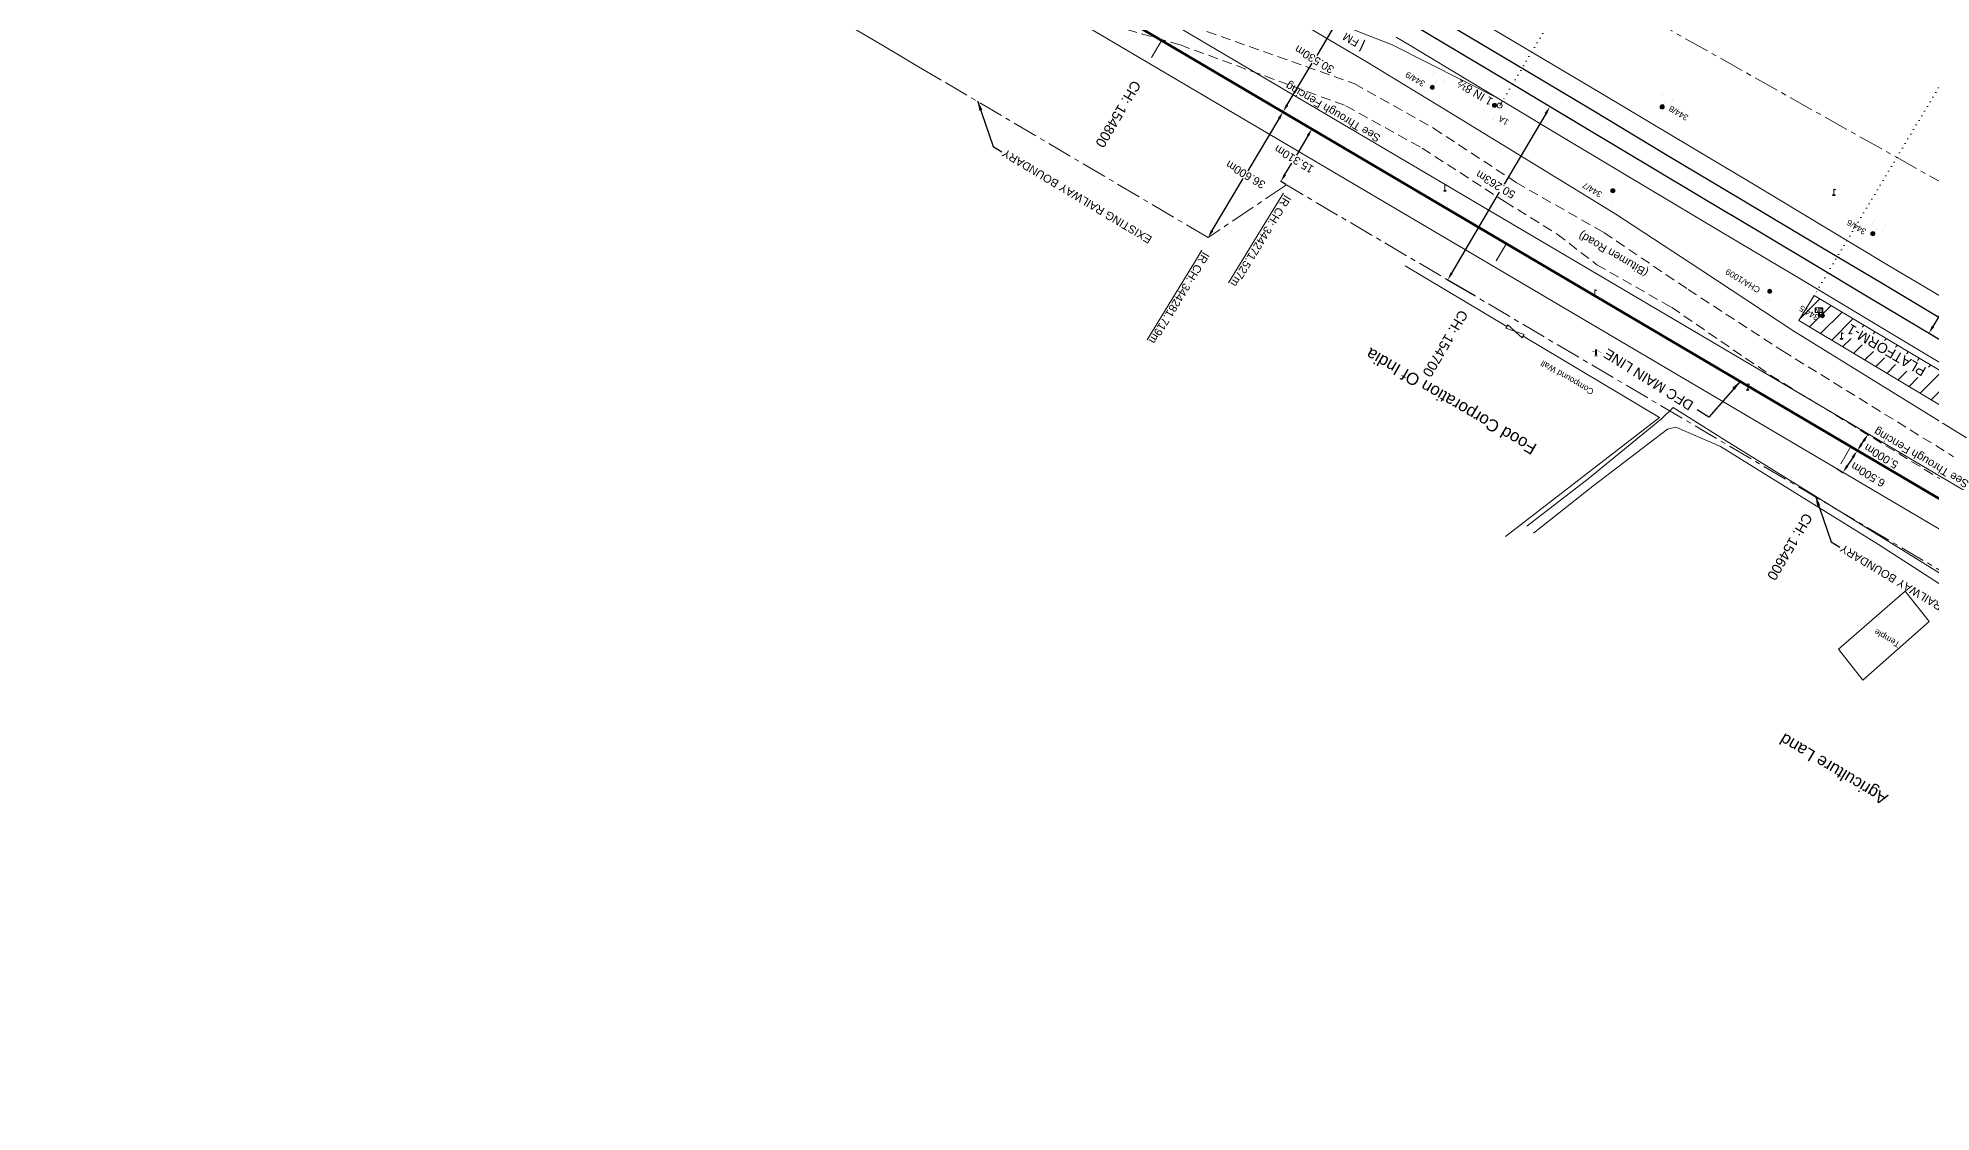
# Model space of a CAD drawing. Header units: metres. Extents: x 597821 to 610090, y 3402206 to 3407451.
# Drawn here: x 607259.7 to 607733, y 3403441.8 to 3403710.5 of the extents above; entities that cross this region are included whole.
import ezdxf
from ezdxf.enums import TextEntityAlignment as Align

# ---------------------------------------------------------------- set-up
doc = ezdxf.new("R2010")
doc.units = ezdxf.units.M
doc.header["$MEASUREMENT"] = 0
for name, pattern in [('CENTER', [2, 1.25, -0.25, 0.25, -0.25]), ('DASHED', [0.75, 0.5, -0.25]), ('DOT', [0.25, 0, -0.25])]:
    doc.linetypes.add(name, pattern=pattern)
doc.layers.get('Defpoints').update_dxf_attribs({"color": 5})
for name, color, linetype, lineweight in [("CHAWAPAIL STN. SRJ's", 7, 'Continuous', 0), ('Compound Wall', 7, 'Continuous', 0), ('DFCC BOUNDARY', 6, 'CENTER', 0), ('Exg track', 7, 'Continuous', 0), ('Existing IR Track', 143, 'Continuous', 0), ('Gate', 7, 'Continuous', 0), ('Grill', 7, 'Continuous', 0), ('Hand_Pump', 8, 'Continuous', 0), ('Lamp_Post', 8, 'Continuous', 0), ('Name Board', 8, 'Continuous', 0), ('OHE MAST', 7, 'Continuous', 0), ('Platform', 7, 'Continuous', 0), ('Proposed Chainage', 10, 'Continuous', 0), ('PROPOSED DFCC TRACK', 1, 'Continuous', 0), ('Religious_Place', 7, 'Continuous', 0), ('Side Details', 7, 'Continuous', 0), ('Subroad Edge', 34, 'Continuous', 0), ('Text1', 7, 'Continuous', 0)]:
    doc.layers.add(name, color=color, linetype=linetype, lineweight=lineweight)
doc.layers.add('Existing Railway Boundary', color=7, linetype='CENTER')
doc.styles.add('ARIAL', font='arial.ttf')
doc.styles.add('NB', font='swissbo.ttf', dxfattribs={"height": 1.5})
doc.styles.get("Standard").update_dxf_attribs({"font": 'arial.ttf'})
doc.styles.add('Style-Arial', font='arial.ttf')
doc.linetypes.add('F-LINE', pattern='A,0.6,["X",Standard,S=0.3,R=0,X=0,Y=-0.15],0.1', length=0.7)
doc.dimstyles.new('ISO-25', dxfattribs={"dimtxt": 2.5, "dimasz": 2.5, "dimexe": 1.25, "dimexo": 0.625, "dimtad": 1, "dimtxsty": 'Standard', "dimcen": 2.5, "dimadec": 0, "dimazin": 0, "dimtfac": 1, "dimtmove": 0, "dimatfit": 3, "dimfxl": 1, "dimarcsym": 0})
doc.dimstyles.get("Standard").update_dxf_attribs({"dimtxt": 0.18, "dimasz": 0.18, "dimexe": 0.18, "dimexo": 0.0625, "dimgap": 0.09, "dimtad": 0, "dimtih": 1, "dimtoh": 1, "dimdec": 4, "dimzin": 0, "dimdsep": 46, "dimtxsty": 'Standard', "dimcen": 0.09, "dimadec": 0, "dimazin": 0, "dimtfac": 1, "dimtdec": 4, "dimtofl": 0, "dimtmove": 0, "dimatfit": 3, "dimfxl": 1, "dimtolj": 1, "dimtzin": 0, "dimarcsym": 0})

# ---------------------------------------------------------------- blocks, each defined once
blk = doc.blocks.new('GT')
at = {"layer": 'Gate'}
for p, q in [((-0.5, -0.5), (-0.5, 0.5)), ((-0.5, 0.5), (0.5, -0.5)), ((0.5, 0.5), (0.5, -0.5))]:
    blk.add_line(p, q, dxfattribs=at)
blk.add_lwpolyline([(0.5, 0.5), (-0.5, -0.5)], dxfattribs=at)
blk = doc.blocks.new('HP')
at = {"color": 8}
for points, const_width in [([(-0.75, 1.03), (-0.75, 1.29), (0, 1.29)], 0.108), ([(0, 0.17), (0, 1.76)], 0.541), ([(-0.04, 1.67), (1.03, 1.06), (1.42, 1.03)], 0.0676)]:
    blk.add_lwpolyline(points, dxfattribs=dict(at, const_width=const_width))
at = {"color": 8, "const_width": 0.0676}
blk.add_lwpolyline([(0, 0.17), (-0.41, 0.17), (-0.41, 0), (0.41, 0), (0.41, 0.17)], close=True, dxfattribs=at)
blk = doc.blocks.new('LP')
for points in [[(0, 0), (0, 1.5)], [(0.25, 1.35), (0.44, 1.35)]]:
    blk.add_lwpolyline(points)
for centre, radius, start, end in [((0.07, 0.99), 0.519, 57.6425, 97.3165), ((0.34, 1.33), 0.094, 11.7012, 168.0476)]:
    blk.add_arc(centre, radius, start, end)
at = {"extrusion": (0, 0, -1)}
blk.add_ellipse((0, 0.01), major_axis=(0.308, 0), ratio=0.400495, dxfattribs=at)
blk.add_ellipse((0.35, 1.36), major_axis=(0.0017, 0.0438), ratio=0.461056, start_param=1.74022, end_param=4.575836)
blk = doc.blocks.new('NB')
for p, q in [((-0.98, 0.82), (-0.98, 1.98)), ((-0.98, 1.98), (0.98, 1.98)), ((-0.98, 0.82), (0.98, 0.82)), ((-0.13, 0.82), (-0.13, 0)), ((-0.13, 0), (0.13, 0)), ((0.13, 0.82), (0.13, 0)), ((0.98, 1.98), (0.98, 0.82))]:
    blk.add_line(p, q)
at = {"style": 'NB', "width": 1.025371}
blk.add_text('NB', height=0.988, dxfattribs=at).set_placement((0, 1.4), align=Align.MIDDLE)
blk = doc.blocks.new('OHE MAST')
h = blk.add_hatch(color=7)
h.dxf.hatch_style = 1
edge = h.paths.add_edge_path()
edge.add_arc((0, 0), 0.514, 0, 360)
at = {"const_width": 0.01}
for points in [[(1.5, 3.5), (1.5, 2), (-1.5, 2), (-1.5, 3.5)], [(0, 2), (0, 0)]]:
    blk.add_lwpolyline(points, dxfattribs=at)
blk.add_circle((0, 0), 0.514)
blk = doc.blocks.new('*D63')
at = {"layer": 'Defpoints', "color": 0, "transparency": 16777216}
for p in [(607578.24, 3403687.73), (607579.63, 3403686.91), (607571.85, 3403673.73)]:
    blk.add_point(p, dxfattribs=at)
at = {"layer": 'PROPOSED DFCC TRACK', "color": 0, "lineweight": -2, "transparency": 16777216}
for p, q in [((607579.52, 3403686.97), (607578.13, 3403687.79)), ((607577.22, 3403686.01), (607574.35, 3403681.14)), ((607571.48, 3403676.27), (607573.18, 3403679.16)), ((607571.74, 3403673.79), (607570.35, 3403674.61))]:
    blk.add_line(p, q, dxfattribs=at)
at = {"layer": 'PROPOSED DFCC TRACK', "color": 0, "transparency": 16777216}
for points in [[(607576.94, 3403686.18), (607577.51, 3403685.84), (607578.24, 3403687.73)], [(607571.19, 3403676.44), (607571.76, 3403676.1), (607570.46, 3403674.55)]]:
    blk.add_solid(points, dxfattribs=at)
at = {"layer": 'PROPOSED DFCC TRACK', "color": 0, "lineweight": 0, "transparency": 16777216, "insert": (607573.77, 3403680.15), "char_height": 2, "attachment_point": 5, "rotation": 149, "style": 'Style-Arial'}
blk.add_mtext('\\A1;15.310m', dxfattribs=at)
blk = doc.blocks.new('TerminatorOpen_0.5')
at = {"color": 0, "linetype": 'ByBlock', "lineweight": -2}
for q in [(-1, 0.25), (-1, 0), (-1, -0.25)]:
    blk.add_line((0, 0), q, dxfattribs=at)
blk = doc.blocks.new('*D89')
at = {"layer": 'Defpoints', "color": 0, "transparency": 16777216}
for p in [(607755.52, 3403663.08), (607732.46, 3403636.59), (607737.63, 3403633.47)]:
    blk.add_point(p, dxfattribs=at)
at = {"layer": 'Text1', "color": 0, "lineweight": -2, "transparency": 16777216}
for p, q in [((607749.32, 3403664.49), (607742.71, 3403653.57)), ((607755.41, 3403663.14), (607750.24, 3403666.27)), ((607733.49, 3403638.3), (607741.53, 3403651.6)), ((607737.52, 3403633.53), (607732.35, 3403636.66))]:
    blk.add_line(p, q, dxfattribs=at)
at = {"layer": 'Text1', "color": 0, "transparency": 16777216}
for points in [[(607749.03, 3403664.66), (607749.6, 3403664.32), (607750.35, 3403666.2)], [(607733.2, 3403638.48), (607733.78, 3403638.13), (607732.46, 3403636.59)]]:
    blk.add_solid(points, dxfattribs=at)
at = {"layer": 'Text1', "color": 0, "lineweight": 0, "transparency": 16777216, "insert": (607740.7, 3403653.44), "char_height": 2, "attachment_point": 5, "rotation": 149, "style": 'Style-Arial'}
blk.add_mtext('\\A1;34.599m', dxfattribs=at)
blk = doc.blocks.new('*D94')
at = {"layer": 'Defpoints', "color": 0, "transparency": 16777216}
for p in [(607571.02, 3403691.99), (607571.02, 3403691.99), (607552.27, 3403660.56)]:
    blk.add_point(p, dxfattribs=at)
at = {"layer": 'PROPOSED DFCC TRACK', "color": 0, "lineweight": -2, "transparency": 16777216}
for p, q in [((607570, 3403690.27), (607562.23, 3403677.26)), ((607553.3, 3403662.27), (607561.06, 3403675.29))]:
    blk.add_line(p, q, dxfattribs=at)
at = {"layer": 'PROPOSED DFCC TRACK', "color": 0, "transparency": 16777216}
for points in [[(607569.71, 3403690.44), (607570.28, 3403690.1), (607571.02, 3403691.99)], [(607553.01, 3403662.45), (607553.58, 3403662.1), (607552.27, 3403660.56)]]:
    blk.add_solid(points, dxfattribs=at)
at = {"layer": 'PROPOSED DFCC TRACK', "color": 0, "lineweight": 0, "transparency": 16777216, "insert": (607561.65, 3403676.27), "char_height": 2, "attachment_point": 5, "rotation": 149, "style": 'Style-Arial'}
blk.add_mtext('\\A1;36.600m', dxfattribs=at)
blk = doc.blocks.new('*D95')
at = {"layer": 'Defpoints', "color": 0, "transparency": 16777216}
for p in [(607586.66, 3403718.21), (607586.66, 3403718.21), (607571.02, 3403691.99)]:
    blk.add_point(p, dxfattribs=at)
at = {"layer": 'PROPOSED DFCC TRACK', "color": 0, "lineweight": -2, "transparency": 16777216}
for p, q in [((607585.63, 3403716.49), (607579.43, 3403706.09)), ((607572.04, 3403693.71), (607578.25, 3403704.12))]:
    blk.add_line(p, q, dxfattribs=at)
at = {"layer": 'PROPOSED DFCC TRACK', "color": 0, "transparency": 16777216}
for points in [[(607585.35, 3403716.66), (607585.92, 3403716.32), (607586.66, 3403718.21)], [(607571.76, 3403693.88), (607572.33, 3403693.54), (607571.02, 3403691.99)]]:
    blk.add_solid(points, dxfattribs=at)
at = {"layer": 'PROPOSED DFCC TRACK', "color": 0, "lineweight": 0, "transparency": 16777216, "insert": (607578.84, 3403705.1), "char_height": 2, "attachment_point": 5, "rotation": 149, "style": 'Style-Arial'}
blk.add_mtext('\\A1;30.530m', dxfattribs=at)
blk = doc.blocks.new('*D96')
at = {"layer": 'Defpoints', "color": 0, "transparency": 16777216}
for p in [(607637.7, 3403693.23), (607644.59, 3403689.16), (607619.05, 3403645.87)]:
    blk.add_point(p, dxfattribs=at)
at = {"layer": 'PROPOSED DFCC TRACK', "color": 0, "lineweight": -2, "transparency": 16777216}
for p, q in [((607636.69, 3403691.5), (607626.27, 3403673.86)), ((607644.49, 3403689.22), (607637.59, 3403693.29)), ((607613.17, 3403651.66), (607625.11, 3403671.88)), ((607618.94, 3403645.93), (607612.05, 3403650))]:
    blk.add_line(p, q, dxfattribs=at)
at = {"layer": 'PROPOSED DFCC TRACK', "color": 0, "transparency": 16777216}
for points in [[(607636.4, 3403691.67), (607636.97, 3403691.33), (607637.7, 3403693.23)], [(607612.89, 3403651.83), (607613.46, 3403651.49), (607612.16, 3403649.94)]]:
    blk.add_solid(points, dxfattribs=at)
at = {"layer": 'PROPOSED DFCC TRACK', "color": 0, "lineweight": 0, "transparency": 16777216, "insert": (607624.14, 3403673.8), "char_height": 2, "attachment_point": 5, "rotation": 149, "style": 'Style-Arial'}
blk.add_mtext('\\A1;50.263m', dxfattribs=at)
blk = doc.blocks.new('*D572')
at = {"layer": 'Defpoints', "color": 0, "transparency": 16777216}
for p in [(607712.95, 3403608.23), (607709.37, 3403602.81), (607710.95, 3403601.77)]:
    blk.add_point(p, dxfattribs=at)
at = {"layer": 'PROPOSED DFCC TRACK', "color": 0, "lineweight": -2, "transparency": 16777216}
for p, q in [((607713.06, 3403608.17), (607714.63, 3403607.12)), ((607709.47, 3403602.74), (607711.05, 3403601.7)), ((607713.43, 3403605.52), (607712.05, 3403603.44))]:
    blk.add_line(p, q, dxfattribs=at)
at = {"layer": 'PROPOSED DFCC TRACK', "color": 0, "transparency": 16777216}
for points in [[(607713.15, 3403605.71), (607713.71, 3403605.34), (607714.53, 3403607.19)], [(607711.77, 3403603.62), (607712.33, 3403603.25), (607710.95, 3403601.77)]]:
    blk.add_solid(points, dxfattribs=at)
at = {"layer": 'PROPOSED DFCC TRACK', "color": 0, "lineweight": 0, "transparency": 16777216, "insert": (607717.25, 3403601.25), "char_height": 2, "attachment_point": 5, "rotation": 149, "style": 'Style-Arial'}
blk.add_mtext('\\A1;6.500m', dxfattribs=at)
blk = doc.blocks.new('*D573')
at = {"layer": 'Defpoints', "color": 0, "transparency": 16777216}
for p in [(607715.71, 3403612.41), (607717.29, 3403611.36), (607712.95, 3403608.23)]:
    blk.add_point(p, dxfattribs=at)
at = {"layer": 'PROPOSED DFCC TRACK', "color": 0, "lineweight": -2, "transparency": 16777216}
for p, q in [((607715.81, 3403612.34), (607717.39, 3403611.3)), ((607713.06, 3403608.17), (607714.63, 3403607.12)), ((607715.63, 3403608.86), (607716.18, 3403609.7))]:
    blk.add_line(p, q, dxfattribs=at)
at = {"layer": 'PROPOSED DFCC TRACK', "color": 0, "transparency": 16777216}
for points in [[(607715.9, 3403609.88), (607716.46, 3403609.51), (607717.29, 3403611.36)], [(607715.35, 3403609.04), (607715.91, 3403608.68), (607714.53, 3403607.19)]]:
    blk.add_solid(points, dxfattribs=at)
at = {"layer": 'PROPOSED DFCC TRACK', "color": 0, "lineweight": 0, "transparency": 16777216, "insert": (607720.53, 3403605.83), "char_height": 2, "attachment_point": 5, "rotation": 149, "style": 'Style-Arial'}
blk.add_mtext('\\A1;5.000m', dxfattribs=at)

msp = doc.modelspace()

# ---------------------------------------------------------------- hatches: boundary and pattern name
at = {"layer": 'Text1'}
h = msp.add_hatch(dxfattribs=at)
h.set_pattern_fill('ANSI31', color=256, scale=25)
h.paths.add_polyline_path([(607732.9419, 3403627.792), (607730.4297, 3403625.0707), (607710.9818, 3403636.5253), (607713.0832, 3403639.762)], flags=16)
h.paths.add_polyline_path([(607965.6211, 3403485.6442), (607966.4368, 3403488.9339), (607982.8549, 3403479.0965), (607981.3128, 3403476.5229)])
h.paths.add_polyline_path([(607703.7645, 3403646.0867), (607699.9713, 3403639.7587), (607714.7344, 3403630.9927), (607780.7084, 3403591.3107), (607815.739, 3403570.5227), (607844.0406, 3403553.336), (607945.345, 3403491.9252), (608000.6608, 3403463.8423), (608001.9767, 3403463.1056), (608004.0155, 3403466.4026), (608002.7013, 3403467.2048), (607856.1032, 3403555.0442), (607853.9151, 3403552.0893), (607797.0741, 3403586.9178), (607798.6017, 3403589.4782), (607784.1619, 3403598.0943), (607718.4551, 3403637.3272)])

# ---------------------------------------------------------------- linework, layer by layer
at = {"layer": "CHAWAPAIL STN. SRJ's", "linetype": 'DOT', "lineweight": 13, "ltscale": 5, "flags": 128}
for points in [[(607662.3065, 3403755.5959), (607625.8584, 3403694.7015)], [(607741.1085, 3403708.3861), (607703.7866, 3403646.0736)]]:
    msp.add_lwpolyline(points, dxfattribs=at)
at = {"layer": 'Compound Wall'}
for points in [[(607601.5632, 3403653.4357, 262.6451), (607626.9643, 3403638.2655, 262.9191)], [(607626.6104, 3403585.7981, 262.9161), (607665.0932, 3403615.5657, 262.4692), (607631.0313, 3403635.8644, 262.9261)]]:
    msp.add_polyline3d(points, dxfattribs=at)
at = {"layer": 'Exg track', "lineweight": 15}
msp.add_line((607625.8584, 3403694.7015), (607625.1649, 3403693.5357), dxfattribs=at)
at = {"layer": 'Exg track', "const_width": 0.3}
msp.add_lwpolyline([(607590.1309, 3403707.0924, 0.01730294), (607591.4478, 3403709.99)], format="xyb", dxfattribs=at)
at = {"layer": 'Exg track', "lineweight": 15}
msp.add_circle((607625.1649, 3403693.5357), 0.6244, dxfattribs=at)
at = {"layer": 'Existing IR Track', "color": 0, "lineweight": 20, "flags": 128}
for points in [[(607739.2471, 3403643.525), (607722.3299, 3403653.5866), (607706.8498, 3403662.9245), (607688.6165, 3403673.8511), (607668.1901, 3403686.0802), (607650.5817, 3403696.5575), (607630.9913, 3403708.2786), (607609.2191, 3403721.2727), (607560.56, 3403750.2978), (607541.0303, 3403762.0552), (607523.6197, 3403772.4549), (607511.6758, 3403779.5797), (607501.2391, 3403785.8265), (607485.6228, 3403795.2008), (607480.676, 3403798.1972), (607477.4092, 3403800.1342), (607477.008, 3403800.3762), (607467.4307, 3403806.2767), (607449.8726, 3403818.7855), (607416.1589, 3403844.0301), (607415.4414, 3403844.5687)], [(607624.5721, 3403695.4731), (607598.3262, 3403708.7223), (607579.7603, 3403715.9851)], [(607741.8299, 3403610.4606), (607698.7279, 3403637.0947), (607675.4623, 3403652.4228), (607654.2117, 3403666.3501), (607632.9012, 3403679.517), (607611.2148, 3403692.7527), (607592.0175, 3403704.3702), (607576.2106, 3403713.76)], [(607751.7691, 3403619.4251), (607731.5539, 3403631.4851), (607700.0098, 3403650.3573), (607680.3296, 3403662.0714), (607661.9565, 3403673.0705), (607643.5438, 3403684.0934), (607624.5721, 3403695.4731), (607605.7102, 3403706.8064), (607602.9662, 3403708.4598), (607599.3014, 3403710.6541)]]:
    msp.add_lwpolyline(points, dxfattribs=at)
at = {"layer": 'Existing IR Track', "color": 0, "lineweight": 25, "flags": 128}
for points in [[(607736.6137, 3403639.5329), (607720.3458, 3403649.2867), (607705.4279, 3403658.1634), (607685.367, 3403670.151), (607667.0474, 3403681.0981), (607648.2577, 3403692.3648), (607628.7007, 3403704.044), (607606.5349, 3403717.2545)], [(607734.1964, 3403635.5563), (607717.6937, 3403645.4054), (607702.89, 3403654.2707), (607682.9132, 3403666.2162), (607682.9069, 3403666.22), (607664.6553, 3403677.1502), (607645.9562, 3403688.3467), (607626.3416, 3403700.034), (607604.0888, 3403713.3589)]]:
    msp.add_lwpolyline(points, dxfattribs=at)
at = {"layer": 'Existing Railway Boundary', "color": 36, "lineweight": 20, "ltscale": 5}
msp.add_lwpolyline([(607755.5205, 3403663.0787), (607493.2715, 3403810.6574), (607407.78, 3403862.1861), (607394.3484, 3403871.3553), (607385.7139, 3403875.6061)], dxfattribs=at)
msp.add_lwpolyline([(607765.5086, 3403559.4423), (607571.8471, 3403673.7258), (607552.2717, 3403660.5571), (607485.2693, 3403700.0965), (607479.8852, 3403703.2741), (607474.4939, 3403706.4583), (607469.0947, 3403709.6517), (607463.6689, 3403712.8676), (607458.2522, 3403716.0874), (607452.8306, 3403719.3215), (607447.4053, 3403722.5717), (607441.9978, 3403725.8273, -0.00829626), (607370.6701, 3403770.5171), (607376.2934, 3403779.6115)], format="xyb", dxfattribs=at)
at = {"layer": 'Grill', "color": 1, "linetype": 'F-LINE', "lineweight": 13, "ltscale": 2}
for points in [[(607834.0327, 3403542.5876), (607506.4115, 3403735.9234), (607501.0292, 3403739.1), (607495.6491, 3403742.2775), (607490.2723, 3403745.4577), (607484.9025, 3403748.6405), (607479.536, 3403751.8304), (607474.1759, 3403755.0278), (607468.8231, 3403758.2346), (607463.4758, 3403761.4539, -0.00845757), (607391.9689, 3403806.2891), (607386.7418, 3403809.7), (607381.5235, 3403813.1214), (607376.3105, 3403816.5534), (607371.1014, 3403819.9944), (607365.8934, 3403823.444), (607360.69, 3403826.8977), (607355.4874, 3403830.3555), (607350.2846, 3403833.8159), (607289.796, 3403874.0503)], [(607765.3572, 3403569.7612), (607500.5669, 3403726.0193), (607495.1841, 3403729.1962), (607489.8009, 3403732.3756), (607484.4179, 3403735.5594), (607479.0327, 3403738.7513), (607473.6523, 3403741.9495), (607468.2752, 3403745.1571), (607462.9023, 3403748.3758), (607457.5384, 3403751.6052, -0.00845894), (607385.6902, 3403796.6544), (607380.4467, 3403800.076), (607375.209, 3403803.5101), (607369.9794, 3403806.953), (607364.7568, 3403810.4029), (607359.5429, 3403813.8565), (607354.3304, 3403817.3162), (607349.1219, 3403820.778), (607343.916, 3403824.2403), (607283.4269, 3403864.4751)]]:
    msp.add_lwpolyline(points, format="xyb", dxfattribs=at)
at = {"layer": 'Platform'}
msp.add_polyline3d([(607701.7812, 3403642.778, 0), (607703.7845, 3403646.0702, 0), (607718.4551, 3403637.3272, 265.1134), (607784.1619, 3403598.0943, 265.0994), (607818.8671, 3403577.3867, 265.1334), (607854.0381, 3403556.2815, 265.0714), (608001.97, 3403467.6142, 264.2895), (608004.009, 3403466.392, 0), (608001.9285, 3403463.0276, 0), (607998.5676, 3403464.7441, 264.5642), (607945.345, 3403491.9252, 265.0534), (607844.0406, 3403553.336, 265.1734), (607815.739, 3403570.5227, 265.2904), (607780.7084, 3403591.3107, 265.1844), (607714.7344, 3403630.9927, 265.0854), (607699.967, 3403639.7515, 0)], close=True, dxfattribs=at)
at = {"layer": 'Proposed Chainage', "lineweight": 0, "flags": 128}
for points in [[(607538.1659, 3403705.5731), (607540.707, 3403709.8792)], [(607624.2883, 3403654.7505), (607626.8294, 3403659.0567)], [(607710.4107, 3403603.928), (607712.9518, 3403608.2341)]]:
    msp.add_lwpolyline(points, dxfattribs=at)
at = {"layer": 'PROPOSED DFCC TRACK', "color": 1, "linetype": 'Continuous', "lineweight": 50, "flags": 128}
msp.add_lwpolyline([(607831.492, 3403538.2812), (607503.8704, 3403731.6173), (607498.4879, 3403734.794), (607493.1064, 3403737.9723), (607487.7269, 3403741.1541), (607482.3504, 3403744.3408), (607476.9779, 3403747.5343), (607471.6104, 3403750.7362), (607466.2489, 3403753.9482), (607460.8943, 3403757.1718, -0.00845817), (607389.239, 3403802.1001), (607384.0048, 3403805.5156), (607378.7781, 3403808.9426), (607373.5578, 3403812.3793), (607368.3429, 3403815.8242), (607363.1323, 3403819.2756), (607357.925, 3403822.7318), (607352.7198, 3403826.1914), (607347.5156, 3403829.6526), (607112.557, 3403985.9371)], format="xyb", dxfattribs=at)
at = {"layer": 'Religious_Place'}
msp.add_polyline3d([(607726.5015, 3403572.0999, 264.2007), (607732.4957, 3403564.507, 262.3172), (607715.9817, 3403549.8208, 262.2752), (607709.875, 3403557.5563, 262.2752)], close=True, dxfattribs=at)
at = {"layer": 'Subroad Edge', "color": 3, "linetype": 'DASHED', "lineweight": 18, "ltscale": 5}
for p, q in [((607544.9053, 3403714.6089, 264.0637), (607588.7871, 3403699.0507, 264.0907)), ((607532.0657, 3403712.5643, 264.0167), (607545.3081, 3403708.7254, 263.9388)), ((607545.3081, 3403708.7254, 263.9388), (607586.6717, 3403693.5046, 263.9758)), ((607588.7871, 3403699.0507, 264.0907), (607608.6447, 3403687.8977, 264.1687)), ((607586.6717, 3403693.5046, 263.9758), (607605.8114, 3403682.878, 264.0107)), ((607608.6447, 3403687.8977, 264.1687), (607629.3115, 3403674.2825, 264.1367)), ((607605.8114, 3403682.878, 264.0107), (607626.5126, 3403669.4994, 263.9338)), ((607629.3115, 3403674.2825, 264.1367), (607651.1972, 3403661.7811, 264.1517)), ((607626.5126, 3403669.4994, 263.9338), (607639.5293, 3403661.4074, 263.8448)), ((607639.5293, 3403661.4074, 263.8448), (607649.4523, 3403653.7521, 263.8548)), ((607651.1972, 3403661.7811, 264.1517), (607672.3138, 3403647.5339, 264.1677)), ((607649.4523, 3403653.7521, 263.8548), (607668.1031, 3403643.101, 263.9798)), ((607672.3138, 3403647.5339, 264.1677), (607695.8814, 3403632.1697, 264.2827)), ((607668.1031, 3403643.101, 263.9798), (607692.9221, 3403626.0665, 264.1207)), ((607695.8814, 3403632.1697, 264.2827), (607738.6507, 3403605.7252, 264.3396)), ((607692.9221, 3403626.0665, 264.1207), (607735.1564, 3403600.2377, 264.1947))]:
    msp.add_line(p, q, dxfattribs=at)
at = {"layer": 'Subroad Edge', "lineweight": 13}
for points in [[(607631.9645, 3403588.3688, 262.6501), (607647.3167, 3403600.2007, 262.5842), (607665.5866, 3403615.1571, 262.5252), (607668.5006, 3403617.9883, 262.4522), (607681.4075, 3403609.968, 262.5292), (607720.7752, 3403585.5449, 262.7381), (607760.0324, 3403561.1806, 262.8461), (607762.641, 3403556.5091, 262.8621), (607761.9039, 3403552.0145, 262.8281), (607757.24, 3403542.8595, 262.7871), (607757.5055, 3403540.9616, 262.8211), (607759.3436, 3403539.0604, 262.8611), (607782.3267, 3403525.1679, 263.005), (607817.4293, 3403504.2973, 263.111)], [(607633.6395, 3403586.6007, 262.5902), (607648.4524, 3403598.3392, 262.5892), (607667.1292, 3403612.6134, 262.5542), (607669.1885, 3403613.1455, 262.5042), (607680.3876, 3403608.2993, 262.5582), (607719.8431, 3403583.7938, 262.6561), (607758.137, 3403559.115, 262.8101), (607759.851, 3403555.9391, 262.7431), (607759.464, 3403552.3953, 262.7151), (607754.4795, 3403543.4125, 262.7961), (607755.0638, 3403539.8714, 262.8841), (607757.7984, 3403537.3511, 262.8171), (607781.587, 3403523.5239, 262.97), (607816.051, 3403502.8659, 263.092), (607864.7543, 3403473.2721, 262.9191), (607915.972, 3403441.774, 262.9161)]]:
    msp.add_polyline3d(points, dxfattribs=at)

# ---------------------------------------------------------------- block references
at = {"layer": 'Gate', "xscale": 4.722934765385178, "yscale": 0.9997078268800371, "zscale": 4.722934765385178, "rotation": 329.3571577791404}
msp.add_blockref('GT', (607628.9978, 3403637.0649, 156.3202), dxfattribs=at)
at = {"layer": 'Hand_Pump', "xscale": 0.9997078269170317, "yscale": 0.9997078269170317, "zscale": 0.9997078269170317}
msp.add_blockref('HP', (607649.2342, 3403630.8442, 262.8031), dxfattribs=at)
at = {"layer": 'Lamp_Post', "xscale": 0.9997078269170317, "yscale": 0.9997078269170317, "zscale": 0.9997078269170317}
for p in [(607611.4751, 3403672.2508, 263.08), (607708.7027, 3403671.1345, 264.5746), (607648.9303, 3403645.9277, 262.8771), (607710.6166, 3403635.1757, 265.1114), (607687.1675, 3403622.4136, 263.062)]:
    msp.add_blockref('LP', p, dxfattribs=at)
at = {"layer": 'Name Board', "xscale": 0.9997078269170317, "yscale": 0.9997078269170317, "zscale": 0.9997078269170317}
msp.add_blockref('NB', (607704.9742, 3403640.965, 265.1554), dxfattribs=at)
at = {"layer": 'OHE MAST', "lineweight": 20}
for p, rotation in [((607608.3086, 3403698.1013), 329.0208306544455), ((607665.7969, 3403693.2225), 329.0208306544455), ((607623.8851, 3403693.6157), 149.0208306544456), ((607653.4498, 3403672.2664), 149.0208306544456), ((607718.4618, 3403661.5212), 329.0208306544455), ((607692.6811, 3403647.1078), 149.0208306544456), ((607705.8247, 3403641.012), 149.0208306544456)]:
    msp.add_blockref('OHE MAST', p, dxfattribs=dict(at, rotation=rotation))

# ---------------------------------------------------------------- texts
at = {"layer": 'DFCC BOUNDARY', "color": 36, "char_height": 2, "attachment_point": 4, "rotation": 238.566309, "line_spacing_factor": 0.60036, "style": 'ARIAL'}
for s, insert in [('{\\LIR CH: 344271.527m}', (607572.2857, 3403670.8789)), ('{\\LIR CH: 344281.719m}', (607551.8885, 3403656.6345))]:
    msp.add_mtext(s, dxfattribs=dict(at, insert=insert))
at = {"layer": 'Exg track', "style": 'ARIAL'}
for s, p in [('FM', (607590.205, 3403709.8594)), ('1 IN 8½', (607623.7007, 3403695.1667))]:
    msp.add_text(s, height=2, rotation=149.797857, dxfattribs=at).set_placement(p)
at = {"layer": 'Existing Railway Boundary', "color": 36, "linetype": 'Continuous', "ltscale": 5, "style": 'ARIAL'}
for p in [(607501.5895, 3403682.7622), (607711.027, 3403583.8895)]:
    msp.add_text('EXISTING RAILWAY BOUNDARY', height=2, rotation=149, dxfattribs=at).set_placement(p, align=Align.RIGHT)
at = {"layer": 'OHE MAST', "style": 'ARIAL'}
for s, p in [('344/9', (607606.6767, 3403699.4462)), ('1A', (607627.6108, 3403689.8149)), ('344/8', (607672.5197, 3403690.9421)), ('344/7', (607650.9164, 3403671.7606)), ('344/6', (607716.9988, 3403662.4518)), ('CHA/1009', (607690.4769, 3403647.8417)), ('344/5', (607705.1395, 3403640.9766))]:
    msp.add_text(s, height=1.5, rotation=149, dxfattribs=at).set_placement(p)
at = {"layer": 'Proposed Chainage', "lineweight": 0, "char_height": 2.5, "attachment_point": 4, "rotation": 239.454291, "line_spacing_factor": 0.6, "style": 'Style-Arial'}
for s, insert in [('CH: 154800', (607534.5333, 3403699.448)), ('CH: 154700', (607616.3061, 3403642.0439)), ('CH: 154600', (607702.4285, 3403591.2214))]:
    msp.add_mtext(s, dxfattribs=dict(at, insert=insert))
at = {"layer": 'PROPOSED DFCC TRACK', "color": 10, "linetype": 'Continuous', "lineweight": -3, "ltscale": 5, "style": 'ARIAL'}
msp.add_text(' DFC MAIN LINE', height=2.5, rotation=147.806883, dxfattribs=at).set_placement((607652.1956, 3403632.9014), align=Align.RIGHT)
at = {"layer": 'Side Details', "style": 'ARIAL'}
msp.add_text('Agriculture Land', height=3, rotation=149, dxfattribs=at).set_placement((607722.4981, 3403520.9789))
at = {"layer": 'Subroad Edge', "color": 3}
msp.add_text('(Bitumen Road)', height=2, rotation=149.722073, dxfattribs=at).set_placement((607662.5115, 3403652.3154, 156.3202))
at = {"layer": 'Text1', "color": 1, "style": 'ARIAL'}
for p in [(607595.583, 3403685.9835), (607742.6379, 3403599.4964)]:
    msp.add_text('See Through Fencing', height=2, rotation=149.722073, dxfattribs=at).set_placement(p)
at = {"layer": 'Text1', "color": 7, "style": 'ARIAL'}
for s, height, p in [('PLATFORM-1', 2.5, (607732.014, 3403627.8605)), ('Temple', 1.5, (607725.3923, 3403559.1923))]:
    msp.add_text(s, height=height, rotation=149.722073, dxfattribs=at).set_placement(p)
at = {"layer": 'Text1', "style": 'ARIAL'}
for s, height, p in [('Food Corporation Of India', 3, (607634.721, 3403608.648)), ('Compound Wall', 1.5, (607648.8623, 3403622.3832))]:
    msp.add_text(s, height=height, rotation=149.722073, dxfattribs=at).set_placement(p)

# ---------------------------------------------------------------- dimensions: what is measured, and where the dimension line sits
at = {"layer": 'PROPOSED DFCC TRACK', "color": 10, "lineweight": 0}
for p1, p2, picture, middle in [((607571.0197, 3403691.9911), (607586.6584, 3403718.2117), '*D95', (607578.8391, 3403705.1014)), ((607552.2717, 3403660.5571), (607571.0197, 3403691.9911), '*D94', (607561.6457, 3403676.2741))]:
    dim = msp.add_aligned_dim(p1=p1, p2=p2, distance=0, dimstyle='Standard', override={"dimtxt": 2, "dimasz": 2, "dimexe": 0.125, "dimexo": 0.125, "dimgap": 0.125, "dimtad": 1, "dimtih": 0, "dimtoh": 0, "dimdec": 3, "dimzin": 3, "dimpost": 'm', "dimtxsty": 'Style-Arial', "dimsah": 1, "dimadec": 4, "dimazin": 3, "dimtmove": 2, "dimatfit": 1, "dimldrblk": 'TerminatorOpen_0.5', "dimfrac": 2, "dimtzin": 11}, dxfattribs=at)
    dim.commit()
    dim.dimension.update_dxf_attribs({"geometry": picture, "text_midpoint": middle, "text_rotation": 149})
for base, p1, p2, angle, picture, middle in [((607637.7021, 3403693.2254), (607619.0485, 3403645.8713), (607644.5933, 3403689.1588), 59.454291, '*D96', (607624.1415, 3403673.7984)), ((607578.2399, 3403687.7303), (607571.8471, 3403673.7258), (607579.628, 3403686.9112), 59.454291, '*D63', (607573.7665, 3403680.15)), ((607717.2852, 3403611.364), (607712.9518, 3403608.2341), (607715.7077, 3403612.406), 56.551891, '*D573', (607720.5338, 3403605.8326)), ((607710.9467, 3403601.7685), (607712.9518, 3403608.2341), (607709.3691, 3403602.8106), 236.551891, '*D572', (607717.2508, 3403601.2483))]:
    dim = msp.add_linear_dim(base=base, p1=p1, p2=p2, angle=angle, dimstyle='Standard', override={"dimtxt": 2, "dimasz": 2, "dimexe": 0.125, "dimexo": 0.125, "dimgap": 0.125, "dimtad": 1, "dimtih": 0, "dimtoh": 0, "dimdec": 3, "dimzin": 3, "dimpost": 'm', "dimtxsty": 'Style-Arial', "dimsah": 1, "dimadec": 4, "dimazin": 3, "dimtmove": 2, "dimatfit": 1, "dimldrblk": 'TerminatorOpen_0.5', "dimfrac": 2, "dimtzin": 11}, dxfattribs=at)
    dim.commit()
    dim.dimension.update_dxf_attribs({"geometry": picture, "text_midpoint": middle, "dimtype": 161, "text_rotation": 149})
at = {"layer": 'Text1', "color": 0, "lineweight": 0}
dim = msp.add_linear_dim(base=(607732.4557, 3403636.5916), p1=(607755.5205, 3403663.0787), p2=(607737.6253, 3403633.4674), angle=238.853875, dimstyle='Standard', override={"dimtxt": 2, "dimasz": 2, "dimexe": 0.125, "dimexo": 0.125, "dimgap": 0.125, "dimtad": 1, "dimtih": 0, "dimtoh": 0, "dimdec": 3, "dimzin": 3, "dimpost": 'm', "dimtxsty": 'Style-Arial', "dimsah": 1, "dimadec": 4, "dimazin": 3, "dimtmove": 2, "dimatfit": 1, "dimldrblk": 'TerminatorOpen_0.5', "dimfrac": 2, "dimtzin": 11}, dxfattribs=at)
dim.commit()
dim.dimension.update_dxf_attribs({"geometry": '*D89', "text_midpoint": (607740.7015, 3403653.4389), "dimtype": 161, "text_rotation": 149})

# ---------------------------------------------------------------- leaders
at = {"layer": 'Existing Railway Boundary', "color": 36, "linetype": 'Continuous', "ltscale": 5}
for points, override in [([(607494.6607, 3403694.7637), (607498.5669, 3403683.3013), (607500.7352, 3403681.9952)], {"dimtxt": 3, "dimasz": 2.5, "dimgap": 0.625, "dimtad": 0, "dimdec": 3, "dimzin": 2, "dimtdec": 3}), ([(607704.0982, 3403595.891), (607708.0044, 3403584.4287), (607710.1726, 3403583.1226)], {"dimtxt": 3, "dimtad": 0, "dimdec": 3, "dimzin": 2, "dimtdec": 3})]:
    msp.add_leader(points, dimstyle='ISO-25', override=override, dxfattribs=at)
at = {"layer": 'PROPOSED DFCC TRACK', "color": 10, "linetype": 'Continuous', "lineweight": -3, "ltscale": 5}
msp.add_leader([(607685.2658, 3403624.5722, 130.919), (607677.4274, 3403615.6143, 130.919), (607674.502, 3403617.4515, 130.919)], dimstyle='ISO-25', override={"dimtxt": 3, "dimasz": 2.5, "dimgap": 0.625, "dimtad": 0, "dimdec": 3, "dimzin": 2, "dimtdec": 3}, dxfattribs=at)

doc.saveas('drawing.dxf')
